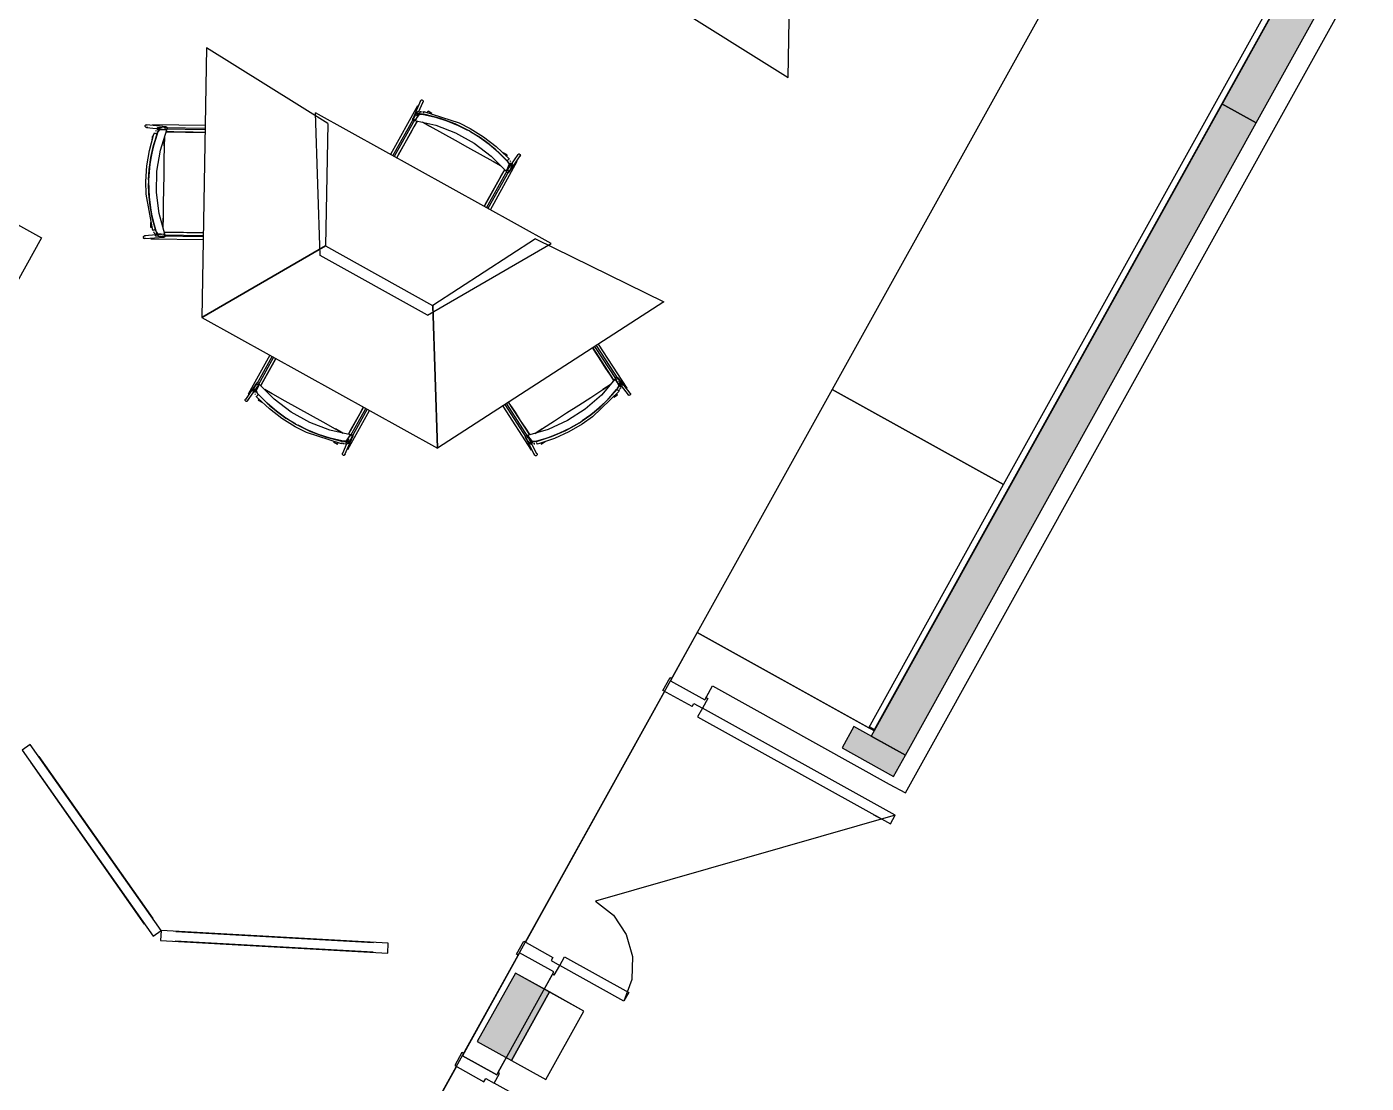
# Model space of a CAD drawing. Header units: metres. Extents: x 2.3 to 42.8, y 0.9 to 31.9.
# Drawn here: x 24.429 to 26.581, y 21.248 to 22.945 of the extents above; entities that cross this region are included whole.
import ezdxf

# ---------------------------------------------------------------- set-up
doc = ezdxf.new("R2010")
doc.units = ezdxf.units.M
for name, color, linetype in [('ARREDI', 9, 'Continuous'), ('PARETI_STRUTTURE', 7, 'Continuous'), ('PILASTRI_SETTI', 8, 'Continuous'), ('PORTE_SCALE', 2, 'Continuous')]:
    doc.layers.add(name, color=color, linetype=linetype)

msp = doc.modelspace()

# ---------------------------------------------------------------- linework, layer by layer
at = {"layer": 'ARREDI'}
for points in [[(26.4953, 23.1044), (26.22, 23.2573), (25.723, 22.3623), (25.9984, 22.2094), (26.4953, 23.1044), (26.8744, 23.787), (26.599, 23.9399), (26.22, 23.2573)], [(26.9524, 23.7775), (26.8973, 23.8081), (26.3492, 22.821), (26.4043, 22.7904)], [(26.4043, 22.7904), (26.3492, 22.821), (25.7854, 21.8055), (25.8405, 21.7749)], [(25.0887, 22.2679), (25.081, 22.4973)], [(25.7816, 21.8189), (25.9984, 22.2094), (25.723, 22.3623), (25.5062, 21.9718)], [(25.8214, 21.7405), (25.8405, 21.7749), (25.7579, 21.8208), (25.7388, 21.7864)], [(24.6446, 21.4929), (24.4343, 21.7918), (24.4215, 21.7828), (24.6317, 21.4838)], [(24.6446, 21.4929), (24.6437, 21.4771), (25.0087, 21.4567), (25.0096, 21.4725)], [(25.2138, 21.4248), (25.1526, 21.3147), (25.2077, 21.2841), (25.2688, 21.3943)], [(25.2688, 21.3943), (25.2077, 21.2841), (25.2628, 21.2535), (25.3239, 21.3637)]]:
    msp.add_lwpolyline(points, close=True, dxfattribs=at)
for points in [[(25.4576, 22.9848), (25.6524, 22.8634), (25.6597, 23.2964)], [(23.9017, 22.9116), (24.4525, 22.6058)], [(24.9122, 22.7898), (24.7173, 22.9112), (24.71, 22.4781)], [(25.0567, 22.8179), (25.0567, 22.8179)], [(25.0575, 22.8175), (25.057, 22.8177), (25.0568, 22.8179)], [(25.0581, 22.8172), (25.0575, 22.8175)], [(25.0615, 22.8245), (25.0613, 22.8252), (25.0614, 22.8259), (25.0615, 22.8262), (25.0615, 22.8262), (25.0617, 22.8266), (25.0623, 22.8271), (25.063, 22.8274), (25.0637, 22.8274), (25.0645, 22.8272), (25.0651, 22.8268), (25.0655, 22.8261)], [(25.0655, 22.8261), (25.0656, 22.8254), (25.0655, 22.8247), (25.0655, 22.8244), (25.0655, 22.8244), (25.0652, 22.824), (25.0647, 22.8235)], [(25.0724, 22.4819), (25.2712, 22.5966), (24.8925, 22.8069)], [(24.9002, 22.5774), (24.8925, 22.8069)], [(25.0559, 22.7935), (25.0508, 22.7844), (25.0445, 22.7731), (25.0383, 22.7618), (25.032, 22.7505), (25.0257, 22.7392), (25.0231, 22.7344)], [(25.0489, 22.7956), (25.0487, 22.7963), (25.0488, 22.7971), (25.0489, 22.7973), (25.0489, 22.7973), (25.0491, 22.7977), (25.0497, 22.7982), (25.0504, 22.7985), (25.0511, 22.7986)], [(25.0526, 22.7951), (25.0521, 22.7946), (25.0514, 22.7944), (25.0506, 22.7943), (25.0499, 22.7945), (25.0493, 22.795), (25.0489, 22.7956)], [(25.0662, 22.8041), (25.0638, 22.8045), (25.0615, 22.8046), (25.0598, 22.8044), (25.059, 22.8041), (25.0557, 22.7992), (25.0524, 22.7943), (25.0858, 22.7867), (25.1178, 22.7745), (25.1478, 22.7579), (25.1751, 22.7372), (25.1992, 22.7128), (25.2016, 22.7182), (25.204, 22.7236)], [(25.0524, 22.7943), (25.0527, 22.7965)], [(25.0553, 22.8016), (25.0563, 22.803), (25.0587, 22.8066)], [(25.0557, 22.8058), (25.0555, 22.8066), (25.0556, 22.8073), (25.0558, 22.8078), (25.0559, 22.808), (25.0564, 22.8084), (25.0564, 22.8084), (25.0571, 22.8087), (25.0578, 22.8087), (25.0586, 22.8085), (25.0592, 22.8081)], [(25.0596, 22.8074), (25.0597, 22.8067), (25.0597, 22.806), (25.0594, 22.8054), (25.0593, 22.8053), (25.0588, 22.8048), (25.0581, 22.8045), (25.0574, 22.8045), (25.0567, 22.8047), (25.0561, 22.8052), (25.0556, 22.8058)], [(25.059, 22.8041), (25.0598, 22.8045), (25.0614, 22.8046), (25.0637, 22.8045), (25.0662, 22.8041)], [(25.062, 22.8084), (25.0603, 22.8083)], [(25.0604, 22.8083), (25.062, 22.8084)], [(25.0642, 22.8083), (25.063, 22.8084)], [(25.0632, 22.8084), (25.0643, 22.8083)], [(25.0656, 22.8081), (25.0667, 22.808)], [(25.0667, 22.808), (25.0656, 22.8081)], [(25.0661, 22.8045), (25.0661, 22.8048), (25.0662, 22.8052), (25.0663, 22.8058)], [(25.0662, 22.8041), (25.0852, 22.7998), (25.1038, 22.794), (25.1219, 22.7866), (25.1368, 22.7791)], [(25.1368, 22.7791), (25.1219, 22.7866), (25.1039, 22.794), (25.0853, 22.7998), (25.0664, 22.8041)], [(25.0665, 22.8066), (25.0666, 22.8073), (25.0667, 22.808)], [(25.0668, 22.8085), (25.0668, 22.8087), (25.0668, 22.8088), (25.0668, 22.8088)], [(25.0735, 22.8093), (25.0733, 22.8091), (25.0731, 22.8087), (25.0728, 22.8081), (25.0724, 22.8074)], [(24.6194, 22.7842), (24.619, 22.7849), (24.6189, 22.7857), (24.6191, 22.7864), (24.6195, 22.787), (24.6201, 22.7875), (24.6208, 22.7877), (24.6213, 22.7877), (24.6216, 22.7877), (24.6223, 22.7874), (24.6228, 22.7868)], [(24.6226, 22.7841), (24.622, 22.7836), (24.6213, 22.7834), (24.6208, 22.7834), (24.6206, 22.7834), (24.6199, 22.7837), (24.6194, 22.7842)], [(24.6254, 22.7159), (24.628, 22.735), (24.6323, 22.754), (24.638, 22.7726)], [(24.638, 22.7724), (24.6322, 22.7539), (24.628, 22.7349), (24.6254, 22.7159)], [(24.6309, 22.7877), (24.6309, 22.7877), (24.6309, 22.7876), (24.6309, 22.7873), (24.6308, 22.7868)], [(24.6308, 22.7868), (24.6308, 22.7862)], [(24.6339, 22.7743), (24.6337, 22.7744), (24.6337, 22.7744), (24.6337, 22.7744), (24.634, 22.7743), (24.6345, 22.7741), (24.6351, 22.7739), (24.6358, 22.7736), (24.6365, 22.7733)], [(24.6354, 22.6193), (24.6363, 22.6171), (24.6372, 22.615), (24.6382, 22.6136), (24.6389, 22.613), (24.6447, 22.6124), (24.6506, 22.6118), (24.6416, 22.6448), (24.6373, 22.6788), (24.6379, 22.7131), (24.6433, 22.7469), (24.6535, 22.7796), (24.6476, 22.7792), (24.6417, 22.7788)], [(24.6364, 22.7784), (24.6358, 22.7772)], [(24.6358, 22.7772), (24.6364, 22.7783)], [(24.6365, 22.7733), (24.6371, 22.7731), (24.6375, 22.773), (24.6377, 22.7729)], [(24.6417, 22.7788), (24.6409, 22.7783), (24.64, 22.7769), (24.6389, 22.7748), (24.638, 22.7726)], [(24.638, 22.7726), (24.639, 22.775), (24.64, 22.777), (24.641, 22.7783), (24.6417, 22.7788)], [(24.6381, 22.7814), (24.6382, 22.7822), (24.6386, 22.7828), (24.6392, 22.7832), (24.6392, 22.7832), (24.6399, 22.7834), (24.6401, 22.7834), (24.6406, 22.7834), (24.6413, 22.7831), (24.6418, 22.7826)], [(24.6381, 22.7802), (24.644, 22.7807), (24.6454, 22.7808)], [(24.6418, 22.7826), (24.6422, 22.7819), (24.6423, 22.7812), (24.6421, 22.7804), (24.6417, 22.7798), (24.6412, 22.7794), (24.6411, 22.7793), (24.6405, 22.7791), (24.6403, 22.7791), (24.6397, 22.7792), (24.639, 22.7795)], [(24.6421, 22.7807), (24.6421, 22.7807)], [(24.6502, 22.7821), (24.6504, 22.7829), (24.6508, 22.7835), (24.6514, 22.784), (24.6521, 22.7842), (24.6526, 22.7842), (24.6529, 22.7841), (24.6535, 22.7838), (24.6541, 22.7833)], [(24.6507, 22.7807), (24.6535, 22.7796)], [(24.6535, 22.7796), (24.6507, 22.7807)], [(24.715, 22.7752), (24.711, 22.7752), (24.6958, 22.7755), (24.6805, 22.7757), (24.6652, 22.776), (24.6524, 22.7762)], [(24.6541, 22.7833), (24.6544, 22.7827), (24.6545, 22.7819), (24.6543, 22.7812), (24.6539, 22.7806), (24.6533, 22.7801)], [(24.9122, 22.7897), (24.9088, 22.5929)], [(25.0645, 22.7915), (25.0767, 22.7848)], [(25.1904, 22.7217), (25.1779, 22.7286), (25.1578, 22.7398), (25.1376, 22.751), (25.1174, 22.7622), (25.0972, 22.7734), (25.0771, 22.7846), (25.0646, 22.7915)], [(25.1556, 22.7679), (25.1417, 22.7764)], [(25.1417, 22.7764), (25.1557, 22.7679)], [(24.6321, 22.7689), (24.6313, 22.7689), (24.6307, 22.7689), (24.6302, 22.7689), (24.6299, 22.7689)], [(24.6498, 22.7677), (24.6495, 22.7534), (24.6491, 22.7304), (24.6487, 22.7073), (24.6484, 22.6842), (24.648, 22.6611), (24.6476, 22.6381), (24.6473, 22.6238)], [(24.6496, 22.7538), (24.6498, 22.7677)], [(25.2001, 22.7298), (25.1864, 22.7437), (25.1717, 22.7563), (25.1562, 22.7676)], [(25.1562, 22.7676), (25.1717, 22.7563), (25.1865, 22.7436), (25.2002, 22.7297)], [(25.1997, 22.7367), (25.2001, 22.7374), (25.2004, 22.738), (25.2007, 22.7384), (25.2008, 22.7386)], [(25.204, 22.7236), (25.2039, 22.7245), (25.2031, 22.726), (25.2018, 22.7279), (25.2002, 22.7297)], [(25.2002, 22.7297), (25.2019, 22.7278), (25.2032, 22.7259), (25.2039, 22.7244), (25.204, 22.7236)], [(25.2016, 22.7307), (25.2012, 22.7303), (25.2008, 22.73), (25.2006, 22.7298)], [(25.2037, 22.7325), (25.2038, 22.7327), (25.2039, 22.7327), (25.2038, 22.7327), (25.2036, 22.7325), (25.2032, 22.7322), (25.2027, 22.7317), (25.2022, 22.7312), (25.2016, 22.7307)], [(25.2054, 22.7295), (25.2061, 22.7284)], [(25.2061, 22.7284), (25.2054, 22.7295)], [(25.2162, 22.7294), (25.2156, 22.7297)], [(25.2169, 22.729), (25.2169, 22.7289), (25.2169, 22.729), (25.2166, 22.7291), (25.2162, 22.7294)], [(25.2175, 22.7386), (25.2176, 22.7394), (25.2179, 22.7398), (25.2179, 22.7398), (25.218, 22.74), (25.2186, 22.7405), (25.2193, 22.7407)], [(25.2193, 22.7407), (25.22, 22.7407), (25.2207, 22.7404), (25.2213, 22.7399), (25.2217, 22.7393), (25.2218, 22.7385), (25.2217, 22.7378), (25.2214, 22.7374), (25.2214, 22.7374), (25.2213, 22.7372), (25.2207, 22.7367), (25.22, 22.7365)], [(24.6253, 22.7153), (24.6244, 22.699)], [(24.6244, 22.699), (24.6253, 22.7153)], [(25.1638, 22.6562), (25.1682, 22.6641), (25.1756, 22.6774), (25.183, 22.6908), (25.1905, 22.7042), (25.1967, 22.7153)], [(25.1782, 22.7284), (25.1904, 22.7216)], [(25.2015, 22.7147), (25.1992, 22.7128)], [(25.1992, 22.7128), (25.2015, 22.7147)], [(25.2022, 22.7105), (25.2014, 22.7105), (25.2007, 22.7108), (25.2001, 22.7113), (25.1998, 22.712), (25.1997, 22.7127)], [(25.2029, 22.7145), (25.2035, 22.714), (25.2039, 22.7133), (25.204, 22.7126), (25.2038, 22.7118), (25.2036, 22.7114), (25.2036, 22.7114), (25.2035, 22.7112), (25.2029, 22.7107), (25.2022, 22.7105)], [(25.207, 22.7261), (25.2046, 22.7207), (25.204, 22.7194)], [(25.2072, 22.7217), (25.2065, 22.7217), (25.2058, 22.7219), (25.2052, 22.7224), (25.2049, 22.7231), (25.2047, 22.7238), (25.2049, 22.7245), (25.2049, 22.7246), (25.2052, 22.7251), (25.2058, 22.7256), (25.2065, 22.7258)], [(25.208, 22.7255), (25.2086, 22.7251), (25.2089, 22.7244), (25.2091, 22.7237), (25.2091, 22.7236), (25.2089, 22.723), (25.2089, 22.7228), (25.2085, 22.7223), (25.208, 22.7219), (25.2072, 22.7217)], [(24.6243, 22.6934), (24.6247, 22.6767), (24.6267, 22.6573), (24.6303, 22.6382), (24.6354, 22.6195)], [(24.6354, 22.6193), (24.6303, 22.6381), (24.6267, 22.6573), (24.6247, 22.6767), (24.6243, 22.6934)], [(24.6275, 22.6233), (24.6274, 22.6233)], [(24.6275, 22.6233), (24.6277, 22.6233), (24.6282, 22.6233), (24.6289, 22.6233), (24.6296, 22.6233)], [(24.6473, 22.6238), (24.6476, 22.6377)], [(24.4525, 22.6058), (24.2843, 22.3029)], [(24.6197, 22.6056), (24.6192, 22.6051), (24.6185, 22.6048), (24.6182, 22.6048), (24.6177, 22.6048), (24.617, 22.6051), (24.6165, 22.6055), (24.6161, 22.6062), (24.6159, 22.6069), (24.616, 22.6077), (24.6164, 22.6083)], [(24.6164, 22.6083), (24.6169, 22.6088), (24.6176, 22.6091), (24.6179, 22.6091), (24.6184, 22.6091), (24.6191, 22.6089), (24.6197, 22.6084)], [(24.6278, 22.606), (24.6278, 22.6053)], [(24.6278, 22.6053), (24.6278, 22.6048), (24.6278, 22.6045), (24.6278, 22.6045), (24.6278, 22.6045)], [(24.6339, 22.6186), (24.6332, 22.6184), (24.6325, 22.6182), (24.6318, 22.618), (24.6314, 22.6178), (24.6311, 22.6177)], [(24.6331, 22.6147), (24.6326, 22.6157)], [(24.6327, 22.6156), (24.6332, 22.6145)], [(24.6345, 22.6122), (24.6336, 22.6136)], [(24.6336, 22.6136), (24.6346, 22.6122)], [(24.6351, 22.619), (24.6349, 22.619), (24.6345, 22.6188), (24.6339, 22.6186)], [(24.6389, 22.6092), (24.6384, 22.6087), (24.6377, 22.6084), (24.6371, 22.6084), (24.6369, 22.6084), (24.6363, 22.6086), (24.6363, 22.6087), (24.6357, 22.6091), (24.6353, 22.6098), (24.6352, 22.6105), (24.6353, 22.6113)], [(24.6389, 22.613), (24.6382, 22.6135), (24.6373, 22.6149), (24.6363, 22.6169), (24.6354, 22.6193)], [(24.6357, 22.6119), (24.6362, 22.6124), (24.6369, 22.6127), (24.6375, 22.6127), (24.6376, 22.6127), (24.6383, 22.6125), (24.6383, 22.6125), (24.6389, 22.612), (24.6393, 22.6114), (24.6394, 22.6106), (24.6393, 22.6099), (24.6389, 22.6092)], [(24.6428, 22.6109), (24.6411, 22.6111), (24.6368, 22.6115)], [(24.6453, 22.6106), (24.6443, 22.6107)], [(24.6511, 22.608), (24.6506, 22.6075), (24.6499, 22.6073), (24.6496, 22.6072), (24.6491, 22.6073), (24.6484, 22.6075), (24.6478, 22.608), (24.6475, 22.6086)], [(24.6506, 22.6118), (24.6485, 22.611)], [(24.6497, 22.6152), (24.6601, 22.615), (24.673, 22.6148), (24.686, 22.6146), (24.6989, 22.6144), (24.7118, 22.6142)], [(24.6498, 22.6115), (24.6505, 22.6113), (24.6511, 22.6108), (24.6514, 22.6102), (24.6516, 22.6094), (24.6515, 22.6087), (24.6511, 22.608)], [(25.2463, 22.6042), (25.081, 22.4973)], [(25.2463, 22.6042), (25.4524, 22.5031), (25.0887, 22.2679)], [(24.9088, 22.5929), (24.71, 22.4781), (25.0887, 22.2679)], [(24.71, 22.4781), (24.9088, 22.5929), (25.0809, 22.4973)], [(25.0724, 22.4819), (24.9002, 22.5774)], [(25.3721, 22.3766), (25.3665, 22.3854), (25.3594, 22.3962), (25.3524, 22.4071), (25.3454, 22.4179), (25.3384, 22.4288)], [(24.8289, 22.4121), (24.8258, 22.4064), (24.8183, 22.393), (24.8109, 22.3796), (24.8047, 22.3685)], [(24.7944, 22.3577), (24.7968, 22.3631), (24.7974, 22.3645)], [(24.7985, 22.3693), (24.7979, 22.3698), (24.7975, 22.3705), (24.7974, 22.3712), (24.7976, 22.372), (24.7978, 22.3724), (24.7978, 22.3724), (24.7979, 22.3726), (24.7985, 22.3731), (24.7992, 22.3733)], [(24.9352, 22.2797), (24.9376, 22.2793), (24.9399, 22.2792), (24.9416, 22.2794), (24.9424, 22.2797), (24.9457, 22.2846), (24.949, 22.2895), (24.9156, 22.2971), (24.8836, 22.3093), (24.8536, 22.3259), (24.8263, 22.3467), (24.8022, 22.371), (24.7998, 22.3656), (24.7974, 22.3602)], [(24.7992, 22.3733), (24.8, 22.3733), (24.8007, 22.373), (24.8012, 22.3725), (24.8016, 22.3719), (24.8017, 22.3711)], [(24.7999, 22.3691), (24.8022, 22.371)], [(24.8022, 22.371), (24.7999, 22.3691)], [(25.3766, 22.3625), (25.3781, 22.3644), (25.3793, 22.3664), (25.3799, 22.368), (25.38, 22.3688), (25.3772, 22.3741), (25.3744, 22.3793), (25.3521, 22.3534), (25.3262, 22.3309), (25.2974, 22.3123), (25.2663, 22.2979), (25.2335, 22.2882), (25.2371, 22.2835), (25.2407, 22.2788)], [(25.2454, 22.2917), (25.2575, 22.2995), (25.2768, 22.312), (25.2962, 22.3245), (25.3156, 22.3371), (25.335, 22.3496), (25.3543, 22.3621), (25.3663, 22.3699)], [(25.3663, 22.3699), (25.3546, 22.3623)], [(25.3744, 22.3793), (25.3763, 22.3779)], [(25.3751, 22.3787), (25.3749, 22.3794), (25.375, 22.3802), (25.3753, 22.3809), (25.3758, 22.3814), (25.3765, 22.3817), (25.3773, 22.3818)], [(25.38, 22.3689), (25.3799, 22.368), (25.3793, 22.3665), (25.3781, 22.3645), (25.3766, 22.3625)], [(25.3773, 22.3818), (25.378, 22.3816), (25.3786, 22.3812), (25.3788, 22.381), (25.3788, 22.381), (25.379, 22.3806), (25.3792, 22.3798), (25.3792, 22.3791), (25.3788, 22.3784), (25.3783, 22.3779)], [(25.3784, 22.3755), (25.3788, 22.3747)], [(25.3796, 22.3733), (25.3803, 22.3718), (25.3824, 22.368)], [(25.3827, 22.3668), (25.382, 22.367), (25.3813, 22.3674), (25.381, 22.3679), (25.3809, 22.368), (25.3807, 22.3687), (25.3807, 22.3687), (25.3808, 22.3694), (25.3811, 22.3701), (25.3817, 22.3706), (25.3824, 22.3709), (25.3831, 22.371)], [(25.3819, 22.3634), (25.3812, 22.3622)], [(25.3813, 22.3623), (25.3819, 22.3634)], [(25.3831, 22.3657), (25.3824, 22.3641)], [(25.3824, 22.3642), (25.3831, 22.3657)], [(25.3831, 22.371), (25.3838, 22.3708), (25.3844, 22.3704), (25.3848, 22.3699), (25.3849, 22.3698), (25.3851, 22.3692), (25.3851, 22.3691), (25.385, 22.3684), (25.3846, 22.3677), (25.3841, 22.3672), (25.3834, 22.3669)], [(25.392, 22.3635), (25.3925, 22.3639)], [(25.3925, 22.3639), (25.393, 22.3642), (25.3932, 22.3644), (25.3933, 22.3644), (25.3932, 22.3644)], [(24.7821, 22.3431), (24.7813, 22.3431), (24.7806, 22.3434), (24.7801, 22.3439), (24.7797, 22.3445), (24.7796, 22.3453), (24.7797, 22.346), (24.78, 22.3464), (24.78, 22.3465), (24.7801, 22.3467), (24.7807, 22.3471), (24.7814, 22.3473)], [(24.7839, 22.3452), (24.7838, 22.3444), (24.7835, 22.344), (24.7835, 22.344), (24.7834, 22.3438), (24.7828, 22.3433), (24.7821, 22.3431)], [(24.7845, 22.3549), (24.7845, 22.3549), (24.7845, 22.3548), (24.7848, 22.3547), (24.7852, 22.3544)], [(24.7852, 22.3544), (24.7858, 22.3541)], [(24.7934, 22.3583), (24.7928, 22.3588), (24.7924, 22.3594), (24.7923, 22.3601), (24.7923, 22.3602), (24.7925, 22.3608), (24.7925, 22.361), (24.7928, 22.3615), (24.7934, 22.3619), (24.7941, 22.3622)], [(24.7941, 22.3622), (24.7949, 22.3621), (24.7956, 22.3619), (24.7962, 22.3614), (24.7965, 22.3607), (24.7967, 22.36), (24.7965, 22.3593), (24.7965, 22.3592), (24.7961, 22.3587), (24.7956, 22.3582), (24.7948, 22.358)], [(24.796, 22.3543), (24.7953, 22.3554)], [(24.7953, 22.3554), (24.796, 22.3543)], [(24.7974, 22.3602), (24.7975, 22.3593), (24.7983, 22.3578), (24.7996, 22.356), (24.8012, 22.3541)], [(24.8012, 22.3541), (24.7995, 22.356), (24.7982, 22.3579), (24.7975, 22.3594), (24.7974, 22.3602)], [(24.7977, 22.3513), (24.7976, 22.3511), (24.7975, 22.3511), (24.7976, 22.3511), (24.7978, 22.3513), (24.7982, 22.3516), (24.7987, 22.3521), (24.7992, 22.3526), (24.7998, 22.3531)], [(24.7998, 22.3531), (24.8002, 22.3535), (24.8006, 22.3538), (24.8007, 22.354)], [(24.8016, 22.3471), (24.8013, 22.3464), (24.801, 22.3459), (24.8007, 22.3454), (24.8006, 22.3452)], [(24.8297, 22.3275), (24.8149, 22.3402), (24.8012, 22.3541)], [(24.8013, 22.354), (24.8149, 22.3402), (24.8297, 22.3275)], [(24.8232, 22.3554), (24.811, 22.3622)], [(24.811, 22.3622), (24.8235, 22.3552), (24.8436, 22.344), (24.8638, 22.3328), (24.884, 22.3216), (24.9042, 22.3104), (24.9243, 22.2992), (24.9368, 22.2923)], [(25.2029, 22.3418), (25.2051, 22.3384), (25.2134, 22.3256), (25.2217, 22.3127), (25.23, 22.2999), (25.2369, 22.2892)], [(25.3766, 22.3625), (25.3639, 22.3477), (25.35, 22.3341), (25.335, 22.3216), (25.3214, 22.312)], [(25.3214, 22.312), (25.335, 22.3216), (25.3499, 22.334), (25.3638, 22.3477), (25.3765, 22.3623)], [(25.3778, 22.3536), (25.3777, 22.3539), (25.3774, 22.3543), (25.377, 22.3548), (25.3766, 22.3555)], [(25.3771, 22.3624), (25.3772, 22.3622), (25.3776, 22.362), (25.3781, 22.3616)], [(25.3781, 22.3616), (25.3787, 22.3611), (25.3793, 22.3607), (25.3798, 22.3602), (25.3802, 22.3599), (25.3804, 22.3598)], [(25.3804, 22.3611), (25.3798, 22.3603)], [(25.3798, 22.3602), (25.3804, 22.3611)], [(25.3805, 22.3597), (25.3804, 22.3598)], [(25.3964, 22.3528), (25.3957, 22.353), (25.3951, 22.3534), (25.3949, 22.3536), (25.3949, 22.3536), (25.3946, 22.354), (25.3944, 22.3547)], [(25.3968, 22.3571), (25.3975, 22.3569), (25.3981, 22.3565), (25.3983, 22.3563), (25.3983, 22.3563), (25.3986, 22.3559), (25.3988, 22.3551), (25.3987, 22.3544), (25.3984, 22.3537), (25.3978, 22.3532), (25.3971, 22.3529), (25.3964, 22.3528)], [(24.83, 22.3273), (24.8452, 22.3162)], [(24.8452, 22.3162), (24.83, 22.3273)], [(24.9455, 22.2903), (24.9506, 22.2994), (24.9568, 22.3107), (24.9631, 22.322), (24.9694, 22.3333)], [(24.8597, 22.3074), (24.8457, 22.3159)], [(24.8458, 22.3159), (24.8597, 22.3074)], [(24.8646, 22.3047), (24.8795, 22.2972), (24.8975, 22.2899), (24.9161, 22.284), (24.935, 22.2797)], [(24.9352, 22.2797), (24.9162, 22.284), (24.8976, 22.2898), (24.8795, 22.2972), (24.8646, 22.3047)], [(24.9368, 22.2923), (24.9246, 22.2991)], [(25.2571, 22.2993), (25.2454, 22.2917)], [(25.302, 22.3003), (25.2847, 22.2919), (25.2666, 22.2848), (25.2479, 22.2792)], [(25.2481, 22.2793), (25.2667, 22.2849), (25.2848, 22.2919), (25.3021, 22.3003)], [(25.3026, 22.3006), (25.3166, 22.3089)], [(25.3167, 22.3089), (25.3026, 22.3006)], [(24.9349, 22.2772), (24.9348, 22.2765), (24.9347, 22.2758)], [(24.9353, 22.2793), (24.9352, 22.279), (24.9352, 22.2786), (24.935, 22.278)], [(24.9424, 22.2797), (24.9416, 22.2794), (24.94, 22.2792), (24.9377, 22.2793), (24.9352, 22.2797)], [(24.9418, 22.2764), (24.9416, 22.2771), (24.9417, 22.2778), (24.942, 22.2784), (24.9421, 22.2785), (24.9426, 22.279), (24.9433, 22.2793), (24.944, 22.2793), (24.9447, 22.2791), (24.9453, 22.2786), (24.9457, 22.278)], [(24.9457, 22.278), (24.9459, 22.2773), (24.9458, 22.2765), (24.9456, 22.276), (24.9455, 22.2759), (24.945, 22.2754), (24.945, 22.2754), (24.9443, 22.2751), (24.9435, 22.2751), (24.9428, 22.2753), (24.9422, 22.2757)], [(24.9461, 22.2822), (24.9451, 22.2808), (24.9427, 22.2772)], [(24.949, 22.2895), (24.9487, 22.2873)], [(24.9488, 22.2887), (24.9493, 22.2892), (24.95, 22.2895), (24.9508, 22.2895), (24.9515, 22.2893), (24.9521, 22.2888), (24.9525, 22.2882)], [(24.9525, 22.2882), (24.9527, 22.2875), (24.9526, 22.2867), (24.9525, 22.2865), (24.9525, 22.2865), (24.9523, 22.2861), (24.9517, 22.2856), (24.951, 22.2853), (24.9503, 22.2852)], [(25.2332, 22.2841), (25.2325, 22.2838), (25.2317, 22.2838), (25.231, 22.284), (25.2305, 22.2845), (25.2302, 22.2849), (25.2301, 22.2851), (25.2299, 22.2859), (25.2301, 22.2866)], [(25.2301, 22.2866), (25.2304, 22.2872), (25.231, 22.2877), (25.2317, 22.288), (25.2324, 22.288), (25.2332, 22.2878), (25.2337, 22.2873)], [(25.2341, 22.2852), (25.2335, 22.2882)], [(25.2335, 22.2882), (25.2341, 22.2852)], [(25.2415, 22.275), (25.2379, 22.2797), (25.237, 22.2808)], [(25.2406, 22.2744), (25.2399, 22.2741), (25.2391, 22.2741), (25.2384, 22.2743), (25.2384, 22.2743), (25.2379, 22.2748), (25.2378, 22.2749), (25.2375, 22.2754), (25.2374, 22.2761), (25.2375, 22.2768)], [(25.2375, 22.2769), (25.2379, 22.2775), (25.2384, 22.278), (25.2391, 22.2783), (25.2399, 22.2783), (25.2406, 22.2781), (25.2406, 22.2781), (25.2411, 22.2776), (25.2412, 22.2775), (25.2415, 22.277), (25.2416, 22.2763)], [(25.2407, 22.2788), (25.2416, 22.2785), (25.2433, 22.2785), (25.2455, 22.2788), (25.2479, 22.2793)], [(25.2479, 22.2792), (25.2454, 22.2787), (25.2432, 22.2785), (25.2415, 22.2785), (25.2407, 22.2788)], [(25.2482, 22.2775), (25.248, 22.2782), (25.2479, 22.2786), (25.2478, 22.2788)], [(25.2488, 22.2749), (25.2489, 22.2747), (25.2489, 22.2746), (25.2489, 22.2747), (25.2488, 22.275), (25.2487, 22.2755), (25.2485, 22.2761), (25.2483, 22.2768)], [(24.9279, 22.2745), (24.928, 22.2747), (24.9283, 22.2752), (24.9286, 22.2757), (24.929, 22.2764)], [(24.9346, 22.2753), (24.9346, 22.2751), (24.9345, 22.275), (24.9345, 22.275)], [(24.9358, 22.2757), (24.9347, 22.2758)], [(24.9347, 22.2758), (24.9358, 22.2757)], [(24.9359, 22.2577), (24.9358, 22.2584), (24.9358, 22.2592), (24.9359, 22.2594), (24.9359, 22.2594), (24.9362, 22.2598), (24.9367, 22.2603)], [(24.9399, 22.2594), (24.9401, 22.2586), (24.94, 22.2579), (24.9399, 22.2577), (24.9399, 22.2576), (24.9396, 22.2572), (24.9391, 22.2567), (24.9384, 22.2564), (24.9377, 22.2564), (24.9369, 22.2566), (24.9363, 22.2571), (24.9359, 22.2577)], [(24.9382, 22.2755), (24.937, 22.2755)], [(24.9371, 22.2755), (24.9384, 22.2754)], [(24.941, 22.2755), (24.9393, 22.2754)], [(24.9394, 22.2754), (24.941, 22.2755)], [(24.9433, 22.2667), (24.9439, 22.2663)], [(24.9439, 22.2663), (24.9444, 22.2661), (24.9446, 22.2659)], [(24.9447, 22.2659), (24.9446, 22.2659)], [(25.2394, 22.2649), (25.2397, 22.2651), (25.2401, 22.2654)], [(25.2394, 22.2649), (25.2394, 22.2649)], [(25.2401, 22.2653), (25.2407, 22.2657)], [(25.2453, 22.2748), (25.2441, 22.2747), (25.2432, 22.2747)], [(25.244, 22.2747), (25.2453, 22.2748)], [(25.2486, 22.2573), (25.2483, 22.2566), (25.2477, 22.2561), (25.247, 22.2559), (25.2462, 22.2558), (25.2456, 22.2561), (25.245, 22.2565), (25.2447, 22.257), (25.2446, 22.2572), (25.2445, 22.2579), (25.2446, 22.2587)], [(25.2477, 22.2598), (25.2483, 22.2594), (25.2485, 22.2589), (25.2486, 22.2587), (25.2488, 22.258), (25.2486, 22.2573)], [(25.2543, 22.2764), (25.2547, 22.2758), (25.2551, 22.2752), (25.2554, 22.2748), (25.2555, 22.2746)], [(24.6181, 21.5031), (24.4351, 21.7635)], [(24.631, 21.5122), (24.4479, 21.7725)], [(24.4479, 21.7725), (24.631, 21.5122)], [(24.6682, 21.4915), (24.986, 21.4738)], [(24.6673, 21.4758), (24.9851, 21.4581)], [(24.9851, 21.4581), (24.6673, 21.4758)]]:
    msp.add_lwpolyline(points, dxfattribs=at)
at = {"layer": 'PARETI_STRUTTURE'}
for points in [[(26.8973, 23.8081), (25.7902, 21.8141)], [(25.5202, 21.8672), (25.5307, 21.8861), (25.8147, 21.7284), (25.8405, 21.7141), (26.9825, 23.7709)], [(25.7825, 21.8206), (25.7911, 21.8158), (26.883, 23.7823)], [(25.0567, 22.8179), (25.0133, 22.7398)], [(25.0615, 22.8262), (25.0489, 22.7973)], [(25.0582, 22.8077), (25.0655, 22.8244)], [(25.0171, 22.7377), (25.0515, 22.7996)], [(25.0525, 22.7962), (25.0193, 22.7365)], [(25.0231, 22.7344), (25.0559, 22.7935)], [(25.0529, 22.7956), (25.0533, 22.7966)], [(25.0594, 22.8054), (25.0531, 22.7956)], [(25.0558, 22.8024), (25.0578, 22.8068)], [(25.0572, 22.8047), (25.0562, 22.803)], [(25.1393, 22.7778), (25.1168, 22.7889), (25.0933, 22.7976), (25.069, 22.8039), (25.0661, 22.8045)], [(25.0668, 22.8088), (25.1233, 22.7907), (25.1414, 22.7816)], [(25.0797, 22.8059), (25.0735, 22.8093)], [(24.62, 22.6962), (24.6217, 22.7215), (24.6259, 22.7464), (24.6325, 22.7708), (24.6337, 22.7744)], [(24.6208, 22.7834), (24.6521, 22.7799)], [(24.6526, 22.7842), (24.6213, 22.7877)], [(24.6378, 22.7729), (24.6308, 22.7487), (24.6263, 22.7241), (24.6244, 22.6991), (24.6243, 22.6962)], [(24.7152, 22.7863), (24.6309, 22.7877)], [(24.6401, 22.7834), (24.6518, 22.784)], [(24.652, 22.7797), (24.6519, 22.7797), (24.6517, 22.7797), (24.6516, 22.7797), (24.6515, 22.7797), (24.6513, 22.7797), (24.6512, 22.7796), (24.6511, 22.7796), (24.651, 22.7796), (24.6508, 22.7796), (24.6507, 22.7796), (24.6506, 22.7796), (24.6504, 22.7796), (24.6503, 22.7796), (24.6502, 22.7796), (24.65, 22.7796), (24.6499, 22.7796), (24.6498, 22.7796), (24.6496, 22.7796), (24.6495, 22.7796), (24.6494, 22.7796), (24.6492, 22.7796), (24.6491, 22.7795), (24.649, 22.7795), (24.6489, 22.7795), (24.6487, 22.7795), (24.6486, 22.7795), (24.6485, 22.7795), (24.6483, 22.7795), (24.6482, 22.7795), (24.6481, 22.7795), (24.6479, 22.7795), (24.6478, 22.7795), (24.6477, 22.7795), (24.6475, 22.7795), (24.6474, 22.7795), (24.6473, 22.7795), (24.6472, 22.7795), (24.647, 22.7795), (24.6469, 22.7794), (24.6468, 22.7794), (24.6466, 22.7794), (24.6465, 22.7794), (24.6464, 22.7794), (24.6462, 22.7794), (24.6461, 22.7794), (24.646, 22.7794), (24.6458, 22.7794), (24.6457, 22.7794), (24.6456, 22.7794), (24.6454, 22.7794), (24.6453, 22.7794), (24.6452, 22.7794), (24.6451, 22.7794), (24.6449, 22.7794), (24.6448, 22.7793), (24.6447, 22.7793), (24.6445, 22.7793), (24.6444, 22.7793), (24.6443, 22.7793), (24.6441, 22.7793), (24.644, 22.7793), (24.6439, 22.7793), (24.6437, 22.7793), (24.6436, 22.7793), (24.6435, 22.7793), (24.6433, 22.7793), (24.6432, 22.7793), (24.6431, 22.7793), (24.643, 22.7793), (24.6428, 22.7792), (24.6427, 22.7792), (24.6426, 22.7792), (24.6424, 22.7792), (24.6423, 22.7792), (24.6422, 22.7792), (24.642, 22.7792), (24.6419, 22.7792), (24.6418, 22.7792), (24.6417, 22.7792), (24.6415, 22.7792), (24.6414, 22.7792), (24.6412, 22.7792), (24.6411, 22.7792), (24.641, 22.7792), (24.6409, 22.7792), (24.6407, 22.7791), (24.6406, 22.7791), (24.6405, 22.7791), (24.6403, 22.7791), (24.6403, 22.7791)], [(24.644, 22.7807), (24.6421, 22.7807)], [(24.6494, 22.783), (24.6523, 22.783)], [(24.7151, 22.7795), (24.6511, 22.7805)], [(24.6524, 22.7762), (24.715, 22.7751)], [(24.6525, 22.783), (24.7151, 22.7819)], [(25.2006, 22.7298), (25.1826, 22.7473), (25.1629, 22.7629), (25.1418, 22.7764), (25.1393, 22.7778)], [(25.1414, 22.7816), (25.1628, 22.7682), (25.1829, 22.7528), (25.2012, 22.7355), (25.2038, 22.7327)], [(24.6299, 22.7689), (24.6298, 22.7613)], [(25.1736, 22.6508), (25.2169, 22.7289)], [(25.2008, 22.7386), (25.1941, 22.7424)], [(25.2178, 22.7398), (25.2, 22.7139)], [(25.2036, 22.7114), (25.2214, 22.7374)], [(25.1966, 22.7153), (25.1638, 22.6562)], [(25.1676, 22.6541), (25.2011, 22.7144)], [(25.2026, 22.7121), (25.1698, 22.6529)], [(25.1999, 22.7141), (25.2, 22.7142), (25.2, 22.7143), (25.2001, 22.7144), (25.2001, 22.7145), (25.2002, 22.7147), (25.2003, 22.7148), (25.2003, 22.7149), (25.2004, 22.715), (25.2004, 22.7151), (25.2005, 22.7152), (25.2005, 22.7154), (25.2006, 22.7155), (25.2007, 22.7156), (25.2007, 22.7157), (25.2008, 22.7158), (25.2008, 22.716), (25.2009, 22.7161), (25.2009, 22.7162), (25.201, 22.7163), (25.201, 22.7164), (25.2011, 22.7165), (25.2012, 22.7167), (25.2012, 22.7168), (25.2013, 22.7169), (25.2013, 22.717), (25.2014, 22.7171), (25.2014, 22.7173), (25.2015, 22.7174), (25.2015, 22.7175), (25.2016, 22.7176), (25.2017, 22.7177), (25.2017, 22.7179), (25.2018, 22.718), (25.2018, 22.7181), (25.2019, 22.7182), (25.2019, 22.7183), (25.202, 22.7185), (25.2021, 22.7186), (25.2021, 22.7187), (25.2022, 22.7188), (25.2022, 22.7189), (25.2023, 22.719), (25.2023, 22.7192), (25.2024, 22.7193), (25.2024, 22.7194), (25.2025, 22.7195), (25.2026, 22.7196), (25.2026, 22.7198), (25.2027, 22.7199), (25.2027, 22.72), (25.2028, 22.7201), (25.2028, 22.7202), (25.2029, 22.7203), (25.2029, 22.7205), (25.203, 22.7206), (25.2031, 22.7207), (25.2031, 22.7208), (25.2032, 22.7209), (25.2032, 22.7211), (25.2033, 22.7212), (25.2033, 22.7213), (25.2034, 22.7214), (25.2035, 22.7215), (25.2035, 22.7216), (25.2036, 22.7218), (25.2036, 22.7219), (25.2037, 22.722), (25.2037, 22.7221), (25.2038, 22.7222), (25.2038, 22.7224), (25.2039, 22.7225), (25.204, 22.7226), (25.204, 22.7227), (25.2041, 22.7228), (25.2041, 22.723), (25.2042, 22.7231), (25.2042, 22.7232), (25.2043, 22.7233), (25.2043, 22.7234), (25.2044, 22.7235), (25.2045, 22.7237), (25.2045, 22.7238), (25.2046, 22.7239), (25.2046, 22.724), (25.2047, 22.7241), (25.2048, 22.7243), (25.2048, 22.7244), (25.2049, 22.7245), (25.2049, 22.7246), (25.2049, 22.7246)], [(25.2041, 22.7148), (25.2027, 22.7122)], [(25.2089, 22.7228), (25.2038, 22.7122)], [(25.2046, 22.7207), (25.2055, 22.7223)], [(24.631, 22.6177), (24.6204, 22.676), (24.62, 22.6962)], [(24.6243, 22.6962), (24.6251, 22.6711), (24.6285, 22.6463), (24.6343, 22.6219), (24.6352, 22.619)], [(24.6276, 22.6304), (24.6274, 22.6233)], [(24.6493, 22.6116), (24.6179, 22.6091)], [(24.6182, 22.6048), (24.6496, 22.6072)], [(24.6278, 22.6045), (24.7121, 22.603)], [(24.6375, 22.6127), (24.6492, 22.6118)], [(24.6392, 22.6111), (24.6411, 22.6111)], [(24.7122, 22.6074), (24.6464, 22.6085)], [(24.6489, 22.6109), (24.7122, 22.6098)], [(24.7123, 22.6142), (24.6497, 22.6152)], [(25.3381, 22.4292), (25.3721, 22.3766)], [(25.3761, 22.3783), (25.3417, 22.4315)], [(25.3438, 22.4329), (25.3795, 22.3776)], [(25.3933, 22.3644), (25.3475, 22.4352)], [(24.8192, 22.4175), (24.7845, 22.3549)], [(24.7988, 22.3718), (24.823, 22.4154)], [(24.8252, 22.4142), (24.8003, 22.3694)], [(24.8047, 22.3685), (24.829, 22.4121)], [(24.7978, 22.3724), (24.78, 22.3464)], [(24.7835, 22.344), (24.8014, 22.37)], [(24.7925, 22.361), (24.7976, 22.3716)], [(24.7968, 22.3631), (24.7959, 22.3615)], [(24.8015, 22.3698), (24.8014, 22.3696), (24.8014, 22.3695), (24.8013, 22.3694), (24.8012, 22.3693), (24.8012, 22.3692), (24.8011, 22.369), (24.8011, 22.3689), (24.801, 22.3688), (24.801, 22.3687), (24.8009, 22.3686), (24.8009, 22.3684), (24.8008, 22.3683), (24.8007, 22.3682), (24.8007, 22.3681), (24.8006, 22.368), (24.8006, 22.3678), (24.8005, 22.3677), (24.8005, 22.3676), (24.8004, 22.3675), (24.8003, 22.3674), (24.8003, 22.3673), (24.8002, 22.3671), (24.8002, 22.367), (24.8001, 22.3669), (24.8001, 22.3668), (24.8, 22.3667), (24.8, 22.3666), (24.7999, 22.3664), (24.7998, 22.3663), (24.7998, 22.3662), (24.7997, 22.3661), (24.7997, 22.366), (24.7996, 22.3658), (24.7996, 22.3657), (24.7995, 22.3656), (24.7994, 22.3655), (24.7994, 22.3654), (24.7993, 22.3653), (24.7993, 22.3651), (24.7992, 22.365), (24.7992, 22.3649), (24.7991, 22.3648), (24.7991, 22.3647), (24.799, 22.3645), (24.7989, 22.3644), (24.7989, 22.3643), (24.7988, 22.3642), (24.7988, 22.3641), (24.7987, 22.3639), (24.7987, 22.3638), (24.7986, 22.3637), (24.7986, 22.3636), (24.7985, 22.3635), (24.7984, 22.3633), (24.7984, 22.3632), (24.7983, 22.3631), (24.7983, 22.363), (24.7982, 22.3629), (24.7982, 22.3628), (24.7981, 22.3626), (24.798, 22.3625), (24.798, 22.3624), (24.7979, 22.3623), (24.7979, 22.3622), (24.7978, 22.362), (24.7978, 22.3619), (24.7977, 22.3618), (24.7976, 22.3617), (24.7976, 22.3616), (24.7975, 22.3614), (24.7975, 22.3613), (24.7974, 22.3612), (24.7974, 22.3611), (24.7973, 22.361), (24.7973, 22.3609), (24.7972, 22.3607), (24.7971, 22.3606), (24.7971, 22.3605), (24.797, 22.3604), (24.797, 22.3603), (24.7969, 22.3602), (24.7969, 22.36), (24.7968, 22.3599), (24.7967, 22.3598), (24.7967, 22.3597), (24.7966, 22.3596), (24.7966, 22.3594), (24.7965, 22.3593), (24.7965, 22.3592), (24.7965, 22.3592)], [(24.7973, 22.369), (24.7987, 22.3716)], [(25.381, 22.3679), (25.3753, 22.3781)], [(25.3754, 22.3783), (25.376, 22.3775)], [(25.3983, 22.3563), (25.3788, 22.381)], [(25.38, 22.3725), (25.3831, 22.3685)], [(25.3814, 22.3702), (25.3804, 22.3718)], [(25.3836, 22.3679), (25.3949, 22.3536)], [(24.86, 22.3022), (24.8386, 22.3156), (24.8185, 22.331), (24.8001, 22.3484), (24.7975, 22.3511)], [(24.8006, 22.3452), (24.8073, 22.3415)], [(24.8008, 22.354), (24.8188, 22.3365), (24.8385, 22.3209), (24.8596, 22.3074), (24.8621, 22.306)], [(25.2369, 22.2892), (25.2029, 22.3418)], [(25.319, 22.3104), (25.3394, 22.3251), (25.3581, 22.3417), (25.3751, 22.3601), (25.377, 22.3624)], [(25.3805, 22.3597), (25.3379, 22.3184), (25.3214, 22.3068)], [(25.3718, 22.3497), (25.3778, 22.3536)], [(24.9447, 22.2659), (24.9794, 22.3285)], [(24.9697, 22.3339), (24.9455, 22.2903)], [(24.9489, 22.2876), (24.9735, 22.3318)], [(24.9756, 22.3306), (24.9499, 22.2842)], [(25.1936, 22.3357), (25.2394, 22.2649)], [(25.2312, 22.2855), (25.1972, 22.3381)], [(25.1993, 22.3394), (25.234, 22.2857)], [(24.9345, 22.275), (24.8781, 22.2931), (24.86, 22.3022)], [(24.8621, 22.306), (24.8846, 22.295), (24.9081, 22.2862), (24.9324, 22.2799), (24.9353, 22.2793)], [(25.2478, 22.2789), (25.2717, 22.2865), (25.2947, 22.2966), (25.3166, 22.3089), (25.319, 22.3104)], [(25.3214, 22.3068), (25.2995, 22.2941), (25.2765, 22.2837), (25.2525, 22.2756), (25.2489, 22.2746)], [(24.9217, 22.2779), (24.9279, 22.2745)], [(24.9399, 22.2577), (24.9525, 22.2865)], [(24.942, 22.2784), (24.9483, 22.2882)], [(24.9456, 22.2814), (24.9436, 22.277)], [(24.9442, 22.2791), (24.9451, 22.2808)], [(24.9485, 22.2882), (24.9481, 22.2873)], [(25.2302, 22.2849), (25.2447, 22.257)], [(25.2378, 22.2749), (25.2308, 22.2843)], [(25.2329, 22.2828), (25.2313, 22.2853)], [(25.2485, 22.259), (25.234, 22.2869)], [(25.2342, 22.2869), (25.2343, 22.2868), (25.2344, 22.2867), (25.2345, 22.2866), (25.2346, 22.2865), (25.2346, 22.2864), (25.2347, 22.2863), (25.2348, 22.2862), (25.2349, 22.286), (25.235, 22.2859), (25.235, 22.2858), (25.2351, 22.2857), (25.2352, 22.2856), (25.2353, 22.2855), (25.2353, 22.2854), (25.2354, 22.2853), (25.2355, 22.2852), (25.2356, 22.2851), (25.2357, 22.285), (25.2357, 22.2849), (25.2358, 22.2848), (25.2359, 22.2847), (25.236, 22.2846), (25.236, 22.2845), (25.2361, 22.2844), (25.2362, 22.2843), (25.2363, 22.2842), (25.2364, 22.284), (25.2364, 22.2839), (25.2365, 22.2838), (25.2366, 22.2837), (25.2367, 22.2836), (25.2367, 22.2835), (25.2368, 22.2834), (25.2369, 22.2833), (25.237, 22.2832), (25.2371, 22.2831), (25.2371, 22.283), (25.2372, 22.2829), (25.2373, 22.2828), (25.2374, 22.2827), (25.2375, 22.2826), (25.2375, 22.2825), (25.2376, 22.2824), (25.2377, 22.2823), (25.2378, 22.2822), (25.2378, 22.282), (25.2379, 22.2819), (25.238, 22.2818), (25.2381, 22.2817), (25.2382, 22.2816), (25.2382, 22.2815), (25.2383, 22.2814), (25.2384, 22.2813), (25.2385, 22.2812), (25.2386, 22.2811), (25.2386, 22.281), (25.2387, 22.2809), (25.2388, 22.2808), (25.2389, 22.2807), (25.2389, 22.2806), (25.239, 22.2805), (25.2391, 22.2804), (25.2392, 22.2803), (25.2392, 22.2802), (25.2393, 22.28), (25.2394, 22.2799), (25.2395, 22.2798), (25.2396, 22.2797), (25.2396, 22.2796), (25.2397, 22.2795), (25.2398, 22.2794), (25.2399, 22.2793), (25.24, 22.2792), (25.24, 22.2791), (25.2401, 22.279), (25.2402, 22.2789), (25.2403, 22.2788), (25.2403, 22.2787), (25.2404, 22.2786), (25.2405, 22.2785), (25.2406, 22.2784), (25.2407, 22.2783), (25.2407, 22.2782), (25.2408, 22.278), (25.2409, 22.2779), (25.241, 22.2778), (25.2411, 22.2777), (25.2411, 22.2776), (25.2412, 22.2775), (25.2412, 22.2775)], [(25.2384, 22.279), (25.2389, 22.2781)], [(25.2555, 22.2745), (25.2619, 22.2787)], [(24.9432, 22.2761), (24.9359, 22.2594)], [(24.8439, 20.779), (25.5071, 21.9735)], [(25.7902, 21.8141), (25.5062, 21.9718), (25.4756, 21.9167)], [(25.4756, 21.9167), (25.4632, 21.8943), (25.5183, 21.8637), (25.5307, 21.8861)], [(25.4509, 21.8786), (25.4623, 21.8993)], [(25.4623, 21.8993), (25.4651, 21.8978)], [(25.4651, 21.8978), (25.4632, 21.8943)], [(25.4632, 21.8943), (25.5183, 21.8637)], [(25.4536, 21.8771), (25.23, 21.4744)], [(25.4977, 21.8527), (25.4509, 21.8787)], [(25.5307, 21.8861), (25.8147, 21.7284)], [(25.4977, 21.8527), (25.5006, 21.8578), (25.5143, 21.8502), (25.5067, 21.8364), (25.8165, 21.6644), (25.8241, 21.6782), (25.3423, 21.5404), (25.3714, 21.5176), (25.3921, 21.4869), (25.4022, 21.4514), (25.4009, 21.4145), (25.3882, 21.3798)], [(25.5229, 21.8657), (25.5143, 21.8502)], [(25.8241, 21.6782), (25.5143, 21.8502)], [(25.5183, 21.8637), (25.5202, 21.8672)], [(25.5202, 21.8672), (25.5229, 21.8657)], [(25.789, 21.6797), (25.8027, 21.672)], [(25.2158, 21.4552), (25.2272, 21.4759)], [(25.2272, 21.4759), (25.2741, 21.4499)], [(25.2185, 21.4537), (25.2158, 21.4552)], [(25.2204, 21.4572), (25.2185, 21.4537)], [(25.2755, 21.4266), (25.2204, 21.4572)], [(25.2741, 21.4499), (25.2712, 21.4447)], [(25.2712, 21.4447), (25.285, 21.4371)], [(25.2764, 21.4216), (25.285, 21.4371), (25.2926, 21.4509), (25.3959, 21.3935), (25.3882, 21.3798)], [(25.2736, 21.4231), (25.2602, 21.399)], [(25.2736, 21.4231), (25.2755, 21.4266)], [(25.2764, 21.4216), (25.2736, 21.4231)], [(25.3882, 21.3798), (25.285, 21.4371)], [(25.1991, 21.2889), (25.1857, 21.2648)], [(25.1191, 21.2747), (24.8955, 20.872)], [(25.2831, 21.1904), (25.1798, 21.2478)]]:
    msp.add_lwpolyline(points, dxfattribs=at)
for points in [[(26.9524, 23.7775), (26.8973, 23.8081), (26.3492, 22.821), (26.4043, 22.7904)], [(26.4043, 22.7904), (26.3492, 22.821), (25.7854, 21.8055), (25.8405, 21.7749)], [(25.8214, 21.7405), (25.8405, 21.7749), (25.7579, 21.8208), (25.7388, 21.7864)], [(25.2204, 21.4572), (25.1287, 21.2919), (25.1838, 21.2613), (25.2755, 21.4266)], [(25.1526, 21.3147), (25.2627, 21.2535), (25.3239, 21.3637), (25.2138, 21.4248)], [(25.2138, 21.4248), (25.1526, 21.3147), (25.2077, 21.2841), (25.2688, 21.3943)], [(25.2688, 21.3943), (25.2077, 21.2841), (25.2628, 21.2535), (25.3239, 21.3637)], [(25.1287, 21.2919), (25.1306, 21.2954), (25.1279, 21.2969), (25.1164, 21.2762), (25.1632, 21.2502), (25.1661, 21.2554), (25.1798, 21.2478), (25.1884, 21.2633), (25.1857, 21.2648), (25.1838, 21.2613)]]:
    msp.add_lwpolyline(points, close=True, dxfattribs=at)
at = {"layer": 'PILASTRI_SETTI'}
for points in [[(25.8453, 21.7835), (26.9524, 23.7775), (25.7902, 21.8141), (26.8973, 23.8081)], [(26.4043, 22.7904), (26.9524, 23.7775), (26.3492, 22.821), (26.8973, 23.8081)], [(25.8405, 21.7749), (26.4043, 22.7904), (25.7854, 21.8055), (26.3492, 22.821)], [(25.8214, 21.7405), (25.8405, 21.7749), (25.7388, 21.7864), (25.7579, 21.8208)], [(25.2077, 21.2841), (25.2688, 21.3943), (25.1526, 21.3147), (25.2138, 21.4248)]]:
    msp.add_solid(points, dxfattribs=at)
at = {"layer": 'PORTE_SCALE'}
for centre, radius, start, end in [((33.9094, 17.1057), 10.5309, 147.21652, 147.28049), ((23.9824, 14.5282), 8.1067, 85.2847, 85.36782), ((16.0021, 17.133), 10.7452, 29.16788, 29.23057), ((16.092, 27.9781), 10.5309, 327.21652, 327.28049)]:
    msp.add_arc(centre, radius, start, end, dxfattribs=at)

doc.saveas('drawing.dxf')
